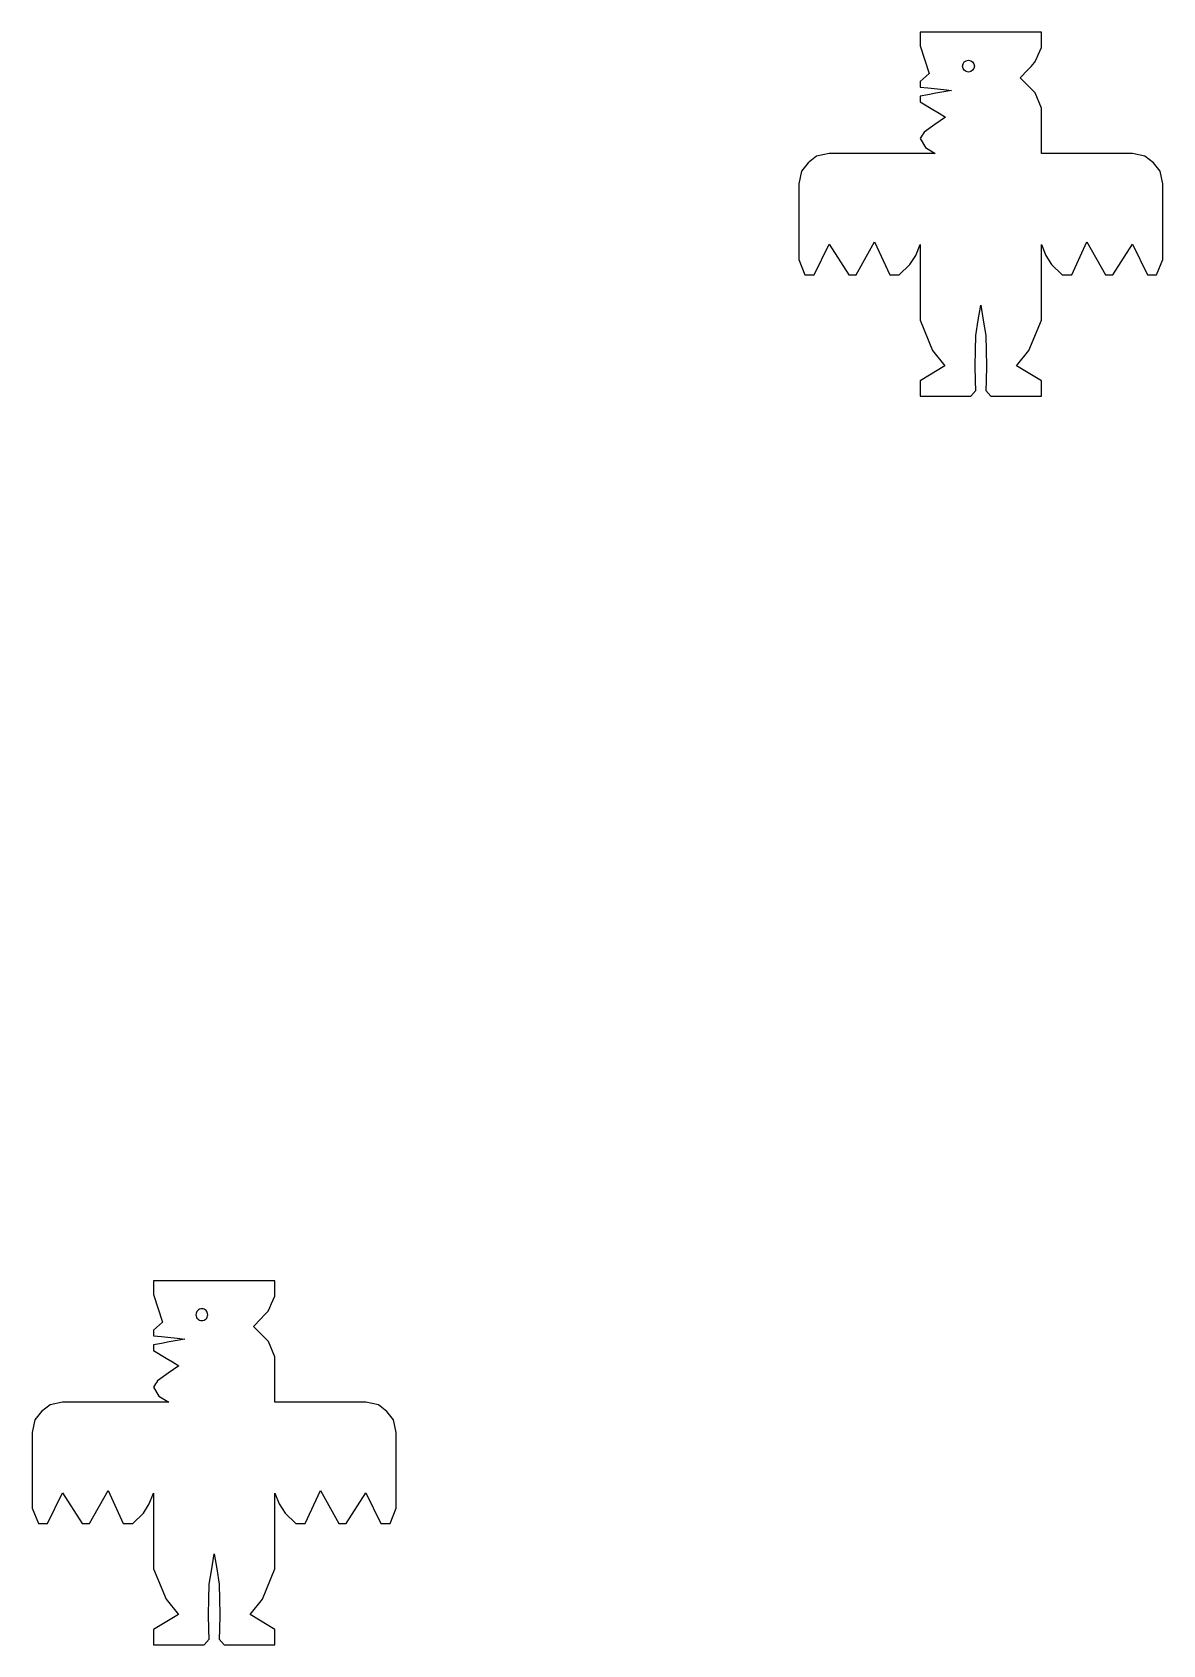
# Model space of a CAD drawing. Extents: x 1 to 119, y 1 to 170.
import ezdxf

# ---------------------------------------------------------------- set-up
doc = ezdxf.new("R2010")
doc.units = 0
doc.linetypes.add('LINETYPE_2', pattern=[0])
doc.layers.get('0').update_dxf_attribs({"linetype": 'CONTINUOUS'})
doc.layers.add('1', color=7, linetype='CONTINUOUS')

msp = doc.modelspace()

# ---------------------------------------------------------------- linework, layer by layer
at = {"linetype": 'LINETYPE_2'}
for points in [[(38.8248, 24.5374), (38.1407, 25.4409), (37.2372, 26.125), (35.9252, 26.3996), (26.3996, 26.3996), (26.3996, 31.1624), (25.748, 32.75), (24.1604, 34.3376), (24.9252, 35.1309), (25.3071, 35.5285), (25.689, 35.9252), (25.8671, 36.3219), (26.0453, 36.7185), (26.3996, 37.5128), (26.3996, 39.1004), (13.6998, 39.1004), (13.6998, 37.6634), (14.6358, 34.7648), (13.6998, 33.9419), (13.6998, 33.3543), (14.5217, 33.2657), (16.1654, 33.0896), (16.9882, 33.001), (16.1654, 32.8543), (15.3435, 32.7077), (14.5217, 32.56), (13.6998, 32.4134), (13.6998, 31.8091), (15.0207, 31.0157), (15.6801, 30.6191), (16.3406, 30.2215), (15.7825, 29.8248), (15.2234, 29.4281), (14.1063, 28.6339), (14.0049, 28.4724), (13.9035, 28.311), (13.6998, 27.9872), (14.2628, 27.0433), (15.2874, 26.3996), (4.1752, 26.3996), (2.8632, 26.125), (1.9596, 25.4409), (1.2756, 24.5374), (1, 23.2254), (1, 15.2874), (1.6417, 13.6998), (2.5876, 13.6998), (4.1752, 16.9173), (6.2283, 13.6998), (6.9921, 13.6998), (8.938, 17.1526), (10.5246, 13.6998), (11.5197, 13.6998), (12.6309, 14.7687), (13.248, 15.7392), (13.6998, 16.875), (13.6998, 8.938), (15.0039, 5.7628), (16.2972, 4.1752), (13.6998, 2.5876), (13.6998, 1), (18.9941, 1), (19.5148, 1.5758), (19.4961, 2.5876), (19.4675, 4.1752), (19.4961, 5.7628), (19.5256, 7.3504), (19.7874, 8.938), (20.0502, 10.5246), (20.312, 8.938), (20.5738, 7.3504), (20.6033, 5.7628), (20.6329, 4.1752), (20.6033, 2.5876), (20.5846, 1.5758), (21.1063, 1), (26.3996, 1), (26.3996, 2.5876), (23.8031, 4.1752), (25.0965, 5.7628), (26.3996, 8.938), (26.3996, 16.875), (26.8514, 15.7392), (27.4685, 14.7687), (28.5807, 13.6998), (29.5748, 13.6998), (31.1624, 17.1526), (33.1083, 13.6998), (33.872, 13.6998), (35.9252, 16.9173), (37.5128, 13.6998), (38.4587, 13.6998), (39.1004, 15.2874), (39.1004, 23.2254)], [(19.373, 35.5541), (19.3612, 35.6752), (19.3268, 35.7904), (19.2697, 35.8976), (19.1929, 35.9911), (19.0994, 36.0679), (18.9921, 36.125), (18.877, 36.1604), (18.7559, 36.1722), (18.6358, 36.1604), (18.5197, 36.125), (18.4134, 36.0679), (18.3199, 35.9911), (18.2431, 35.8976), (18.186, 35.7904), (18.1506, 35.6752), (18.1388, 35.5541), (18.1506, 35.4341), (18.186, 35.3179), (18.2421, 35.2116), (18.3199, 35.1181), (18.4134, 35.0413), (18.5197, 34.9843), (18.6358, 34.9488), (18.7559, 34.937), (18.876, 34.9488), (18.9921, 34.9843), (19.0994, 35.0413), (19.1929, 35.1181), (19.2697, 35.2116), (19.3268, 35.3179), (19.3612, 35.4341)]]:
    msp.add_lwpolyline(points, close=True, dxfattribs=at)
at = {"layer": '1', "linetype": 'LINETYPE_2'}
msp.add_lwpolyline([(119.0862, 155.2835), (118.402, 156.1868), (117.4987, 156.871), (116.1865, 157.1463), (106.6615, 157.1463), (106.6615, 161.9088), (106.0097, 163.4963), (104.4222, 165.0838), (105.1867, 165.8776), (105.5687, 166.2744), (105.9509, 166.6713), (106.1285, 167.0682), (106.3063, 167.465), (106.6615, 168.2588), (106.6615, 169.8463), (93.9615, 169.8463), (93.9615, 168.4099), (94.8972, 165.5115), (93.9615, 164.6883), (93.9615, 164.1004), (94.7835, 164.0122), (96.4272, 163.8358), (97.2492, 163.7476), (96.4272, 163.6007), (95.6053, 163.4536), (94.7835, 163.3066), (93.9615, 163.1597), (93.9615, 162.5556), (95.282, 161.7619), (95.9421, 161.365), (96.6023, 160.9681), (96.0437, 160.5712), (95.4853, 160.1744), (94.368, 159.3806), (94.2664, 159.2189), (94.1648, 159.0573), (93.9615, 158.7338), (94.5244, 157.7892), (95.549, 157.1463), (84.4365, 157.1463), (83.1243, 156.871), (82.221, 156.1868), (81.5368, 155.2835), (81.2615, 153.9713), (81.2615, 146.0338), (81.9033, 144.4463), (82.849, 144.4463), (84.4365, 147.664), (86.4894, 144.4463), (87.2537, 144.4463), (89.199, 147.8991), (90.7865, 144.4463), (91.7811, 144.4463), (92.8927, 145.5151), (93.5098, 146.4855), (93.9615, 147.6213), (93.9615, 139.6838), (95.2651, 136.5088), (96.5586, 134.9213), (93.9615, 133.3338), (93.9615, 131.7463), (99.2556, 131.7463), (99.7766, 132.3223), (99.7579, 133.3338), (99.7286, 134.9213), (99.7579, 136.5088), (99.7873, 138.0963), (100.0493, 139.6838), (100.3115, 141.2713), (100.5737, 139.6838), (100.8357, 138.0963), (100.8651, 136.5088), (100.8944, 134.9213), (100.8651, 133.3338), (100.8464, 132.3223), (101.3674, 131.7463), (106.6615, 131.7463), (106.6615, 133.3338), (104.0644, 134.9213), (105.3579, 136.5088), (106.6615, 139.6838), (106.6615, 147.6213), (107.1132, 146.4855), (107.7303, 145.5151), (108.8419, 144.4463), (109.8365, 144.4463), (111.424, 147.8991), (113.3693, 144.4463), (114.1336, 144.4463), (116.1865, 147.664), (117.774, 144.4463), (118.7197, 144.4463), (119.3615, 146.0338), (119.3615, 153.9713)], close=True, dxfattribs=at)
msp.add_circle((99.0175, 166.3008), 0.6174, dxfattribs=at)

doc.saveas('drawing.dxf')
